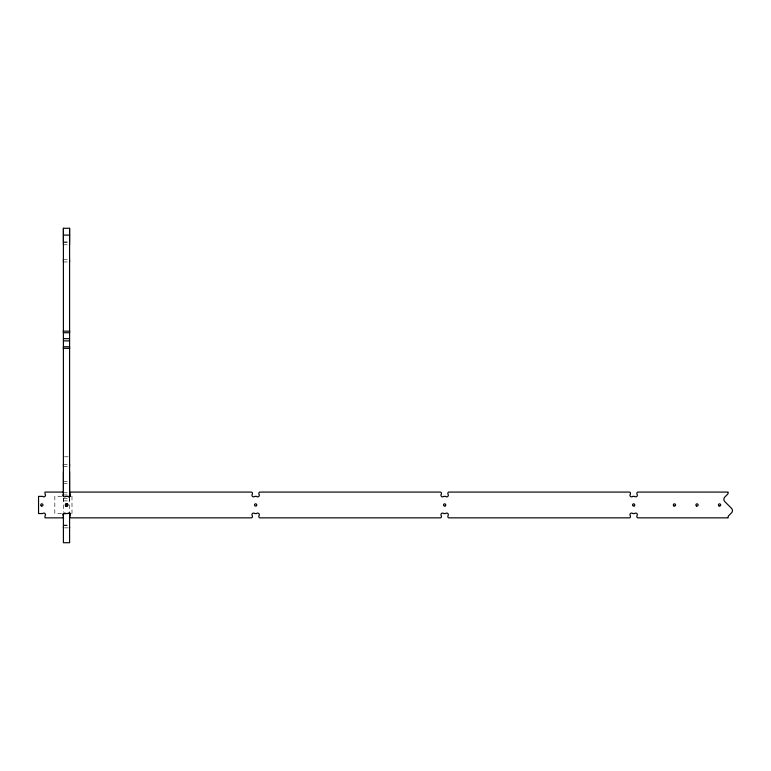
<?xml version="1.0" encoding="UTF-8"?>
<svg xmlns="http://www.w3.org/2000/svg" width="771" height="771" viewBox="0 0 771 771"><rect width="100%" height="100%" fill="white"/><g stroke="black" fill="none" stroke-linecap="round" stroke-linejoin="round"><path stroke-width="0.58" stroke-dasharray="3.85 2.89" d="M63.405 500.842L63.405 500.051M63.405 499.473L63.405 498.692M69.592 500.842L69.592 500.051M69.592 499.473L69.592 498.692M63.405 241.892L68.561 241.892M63.405 242.557L68.561 242.557M63.405 244.792L68.561 244.792M63.405 259.74L68.561 259.74M63.405 261.976L68.561 261.976M64.436 456.808L68.561 456.769M63.405 464.287L68.561 464.287M63.405 466.522L68.561 466.522M63.405 481.47L68.561 481.47M63.405 483.696L68.561 483.696M63.405 492.756L68.561 492.756M63.405 494.982L67.53 494.982M61.69 496.283L54.818 496.283L54.818 513.467L61.69 513.467M63.405 498.654L69.592 498.654M63.405 500.88L69.592 500.88M63.405 525.07L68.561 525.07M63.405 525.543L68.561 525.543M64.436 527.846L68.561 527.846M71.992 496.283L71.992 513.467M69.592 498.114L69.592 512.156M63.405 498.114L63.405 512.156"/><path stroke-width="1.16" d="M63.405 527.74L63.405 526.95M63.405 496.505L63.405 228.274L69.592 228.274L69.592 241.882M63.405 492.197L63.405 471.727M63.405 466.484L63.405 465.694M63.405 465.115L63.405 464.325M63.405 348.646L63.405 347.875M63.405 347.287L63.405 346.767L69.592 346.767L69.592 347.287M63.405 332.243L63.405 332.744L69.592 332.744L69.592 332.243M63.405 331.665L63.405 330.354M63.405 261.938L63.405 261.147M63.405 260.569L63.405 259.779M63.405 244.754L63.405 243.973M63.405 243.385L63.405 242.595M63.405 241.882L63.405 228.274M69.592 527.74L69.592 526.95M69.592 514.016L69.592 513.226M69.592 496.91L69.592 495.734M69.592 494.943L69.592 494.153M69.592 493.575L69.592 471.727M69.592 466.484L69.592 465.694M69.592 465.115L69.592 464.325M69.592 348.646L69.592 347.875M69.592 331.665L69.592 330.354M69.592 261.938L69.592 261.147M69.592 260.569L69.592 259.779M69.592 244.754L69.592 243.973M69.592 243.385L69.592 242.595M66.316 505.439C66.634 503.434 67.067 506.2 66.971 504.947M66.74 505.497L66.142 505.111L66.595 504.581M63.405 235.088L69.592 235.088M63.405 331.164L69.592 331.164M63.405 338.642L69.592 338.642M63.405 340.878L69.592 340.878M63.405 348.347L69.592 348.347M68.561 496.283L70.855 496.283M66.402 504.754L65.863 504.754L66.402 505.689L67.328 505.15L66.798 504.215L66.036 505.15M68.561 513.467L70.855 513.467M63.405 513.727L65.468 513.727M69.592 228.274L69.592 497.093M69.592 512.734L69.592 542.726L63.405 542.726L63.405 513.775M63.405 515.866A1.638 1.638 0 0 1 63.405 513.553A1.638 1.638 0 0 1 65.718 513.553L67.54 513.553A1.638 1.638 0 0 1 69.853 513.553A1.638 1.638 0 0 1 69.853 515.866L69.853 516.734A1.118 1.118 0 0 0 70.961 517.852L251.298 517.852A1.118 1.118 0 0 0 252.416 516.734L252.416 515.866A1.638 1.638 0 0 1 252.416 513.553A1.638 1.638 0 0 1 254.729 513.553L256.541 513.553A1.638 1.638 0 0 1 258.854 513.553A1.638 1.638 0 0 1 258.854 515.866L258.854 516.734A1.118 1.118 0 0 0 259.972 517.852L440.299 517.852A1.118 1.118 0 0 0 441.417 516.734L441.417 515.866A1.638 1.638 0 0 1 441.417 513.553A1.638 1.638 0 0 1 443.73 513.553L445.551 513.553A1.638 1.638 0 0 1 447.864 513.553A1.638 1.638 0 0 1 447.864 515.866L447.864 516.734A1.118 1.118 0 0 0 448.982 517.852L629.309 517.852A1.118 1.118 0 0 0 630.427 516.734L630.427 515.866A1.638 1.638 0 0 1 630.427 513.553A1.638 1.638 0 0 1 632.74 513.553L634.552 513.553A1.638 1.638 0 0 1 636.865 513.553A1.638 1.638 0 0 1 636.865 515.866L636.865 516.734A1.118 1.118 0 0 0 637.983 517.852L728.152 517.852L728.152 517.129A2.14 2.14 0 0 1 728.768 515.606L731.506 512.879A3.219 3.219 0 0 0 731.506 508.32L724.788 501.603A3.219 3.219 0 0 1 724.798 497.044L727.525 494.317A2.14 2.14 0 0 0 728.152 492.794L728.152 492.081L637.983 492.081A1.118 1.118 0 0 0 636.865 493.189L636.865 494.057A1.638 1.638 0 0 1 636.865 496.37A1.638 1.638 0 0 1 634.552 496.37L632.74 496.37A1.638 1.638 0 0 1 630.427 496.37A1.638 1.638 0 0 1 630.427 494.057L630.427 493.189A1.118 1.118 0 0 0 629.309 492.081L448.982 492.081A1.118 1.118 0 0 0 447.864 493.189L447.864 494.057A1.638 1.638 0 0 1 447.864 496.37A1.638 1.638 0 0 1 445.551 496.37L443.73 496.37A1.638 1.638 0 0 1 441.417 496.37A1.638 1.638 0 0 1 441.417 494.057L441.417 493.189A1.118 1.118 0 0 0 440.299 492.081L259.972 492.081A1.118 1.118 0 0 0 258.854 493.189L258.854 494.057A1.638 1.638 0 0 1 258.854 496.37A1.638 1.638 0 0 1 256.541 496.37L254.729 496.37A1.638 1.638 0 0 1 252.416 496.37A1.638 1.638 0 0 1 252.416 494.057L252.416 493.189A1.118 1.118 0 0 0 251.298 492.081L70.961 492.081A1.118 1.118 0 0 0 69.853 493.189L69.853 494.057A1.638 1.638 0 0 1 69.853 496.37A1.638 1.638 0 0 1 67.54 496.37L65.718 496.37A1.638 1.638 0 0 1 63.405 496.37A1.638 1.638 0 0 1 63.405 494.057M63.405 516.734A1.118 1.118 0 0 1 62.287 517.852L44.997 517.852L44.997 515.866A1.638 1.638 0 0 0 44.997 513.553A1.638 1.638 0 0 0 42.684 513.553L38.55 513.553L38.55 496.37L42.684 496.37A1.638 1.638 0 0 0 44.997 496.37A1.638 1.638 0 0 0 44.997 494.057L44.997 492.081L62.287 492.081A1.118 1.118 0 0 1 63.405 493.189M256.425 505.737L255.635 506.065A1.118 1.118 0 0 1 254.555 504.658A1.118 1.118 0 0 1 256.194 503.974A1.118 1.118 0 0 1 256.425 505.737M445.195 505.911L444.925 506.027A1.118 1.118 0 0 1 443.537 504.754A1.118 1.118 0 0 1 445.281 504.032A1.118 1.118 0 0 1 445.195 505.911M634.205 505.911L633.935 506.027A1.118 1.118 0 0 1 632.548 504.754A1.118 1.118 0 0 1 634.282 504.032A1.118 1.118 0 0 1 634.205 505.911M673.893 505.93A1.118 1.118 0 0 0 675.569 504.966A1.118 1.118 0 0 0 673.893 503.993A1.118 1.118 0 0 0 673.893 505.93M696.444 505.93A1.118 1.118 0 0 0 698.121 504.966A1.118 1.118 0 0 0 696.444 503.993A1.118 1.118 0 0 0 696.444 505.93M718.996 505.93A1.118 1.118 0 0 0 720.673 504.966A1.118 1.118 0 0 0 718.996 503.993A1.118 1.118 0 0 0 718.996 505.93M41.287 505.93A1.118 1.118 0 0 0 42.964 504.966A1.118 1.118 0 0 0 41.287 503.993A1.118 1.118 0 0 0 41.287 505.93M66.065 505.911A1.118 1.118 0 0 0 67.742 504.947A1.118 1.118 0 0 0 66.065 503.974A1.118 1.118 0 0 0 66.065 505.911M65.969 506.046A1.263 1.263 0 0 0 67.867 504.947A1.263 1.263 0 0 0 65.969 503.858A1.263 1.263 0 0 0 65.969 506.046"/></g></svg>
